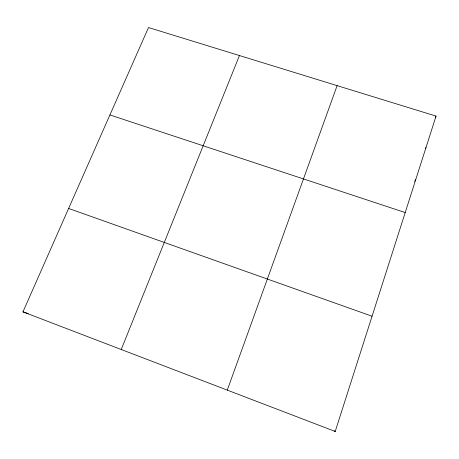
<?xml version="1.0" encoding="UTF-8"?>
<svg xmlns="http://www.w3.org/2000/svg" width="459" height="459" viewBox="0 0 459 459"><rect width="100%" height="100%" fill="white"/><g stroke="black" fill="none" stroke-linecap="round" stroke-linejoin="round"><path stroke-width="0.69" d="M335.219 431.46L436.05 116.098L148.509 27.54L22.95 311.873L335.219 431.46L334.163 430.789M227.28 390.127L337.124 85.626M121.228 349.511L239.449 55.545M435.361 117.263L436.05 116.098M425.275 148.676L426.009 147.5M414.54 181.42L415.734 179.647M22.95 311.873L28.251 313.566M109.913 114.945L405.205 212.563M68.62 208.455L372.06 316.228"/></g></svg>
